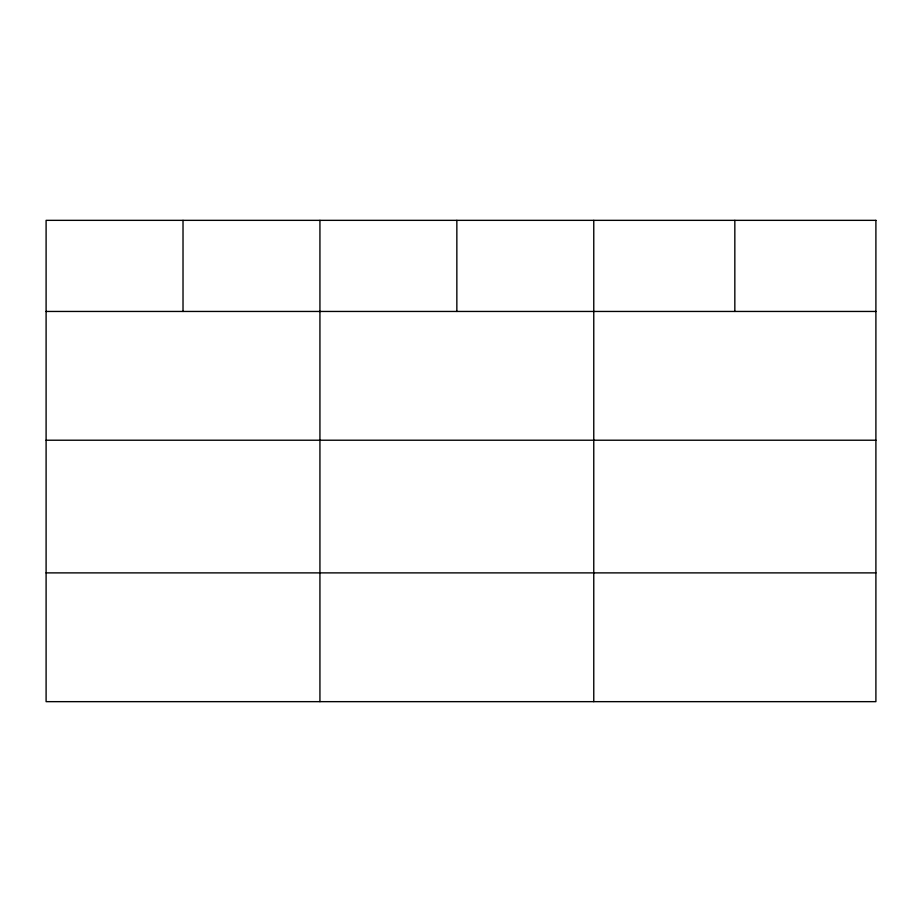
<?xml version="1.0" encoding="UTF-8"?>
<svg xmlns="http://www.w3.org/2000/svg" width="922" height="922" viewBox="0 0 922 922"><rect width="100%" height="100%" fill="white"/><g stroke="black" fill="none" stroke-linecap="round" stroke-linejoin="round"><path stroke-width="1.38" d="M46.1 311.452L875.9 311.452M46.1 440.22L875.9 440.22M46.1 572.885L875.9 572.885M734.834 220.346L734.834 311.452M593.768 220.346L593.768 701.654M456.851 220.346L456.851 311.452M319.934 220.346L319.934 701.654M183.017 220.346L183.017 311.452M875.9 220.346L46.1 220.346L46.1 701.654L875.9 701.654L875.9 220.346"/></g></svg>
